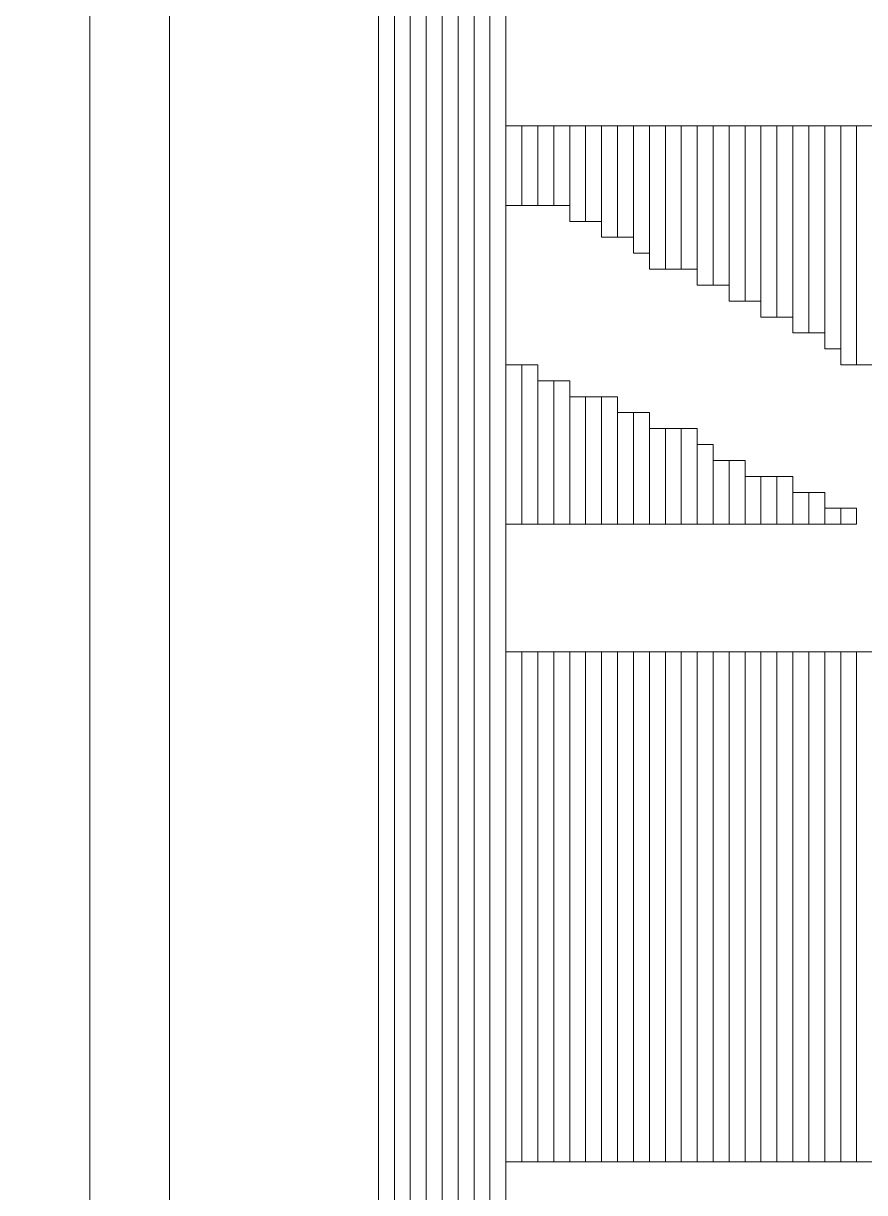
# Model space of a CAD drawing. Header units: millimetres. Extents: x -86 to 67, y -55 to 52.
# Drawn here: x 13.893 to 15.233, y -50.686 to -48.822 of the extents above; entities that cross this region are included whole.
import ezdxf

# ---------------------------------------------------------------- set-up
doc = ezdxf.new("R2010")
doc.units = ezdxf.units.MM
doc.header["$MEASUREMENT"] = 0
for name, color, linetype in [('BG_OUTLINE', 7, 'Continuous'), ('MA_PEN3', 7, 'Continuous'), ('PG_SILKSCREEN_TOP', 7, 'Continuous')]:
    doc.layers.add(name, color=color, linetype=linetype)

msp = doc.modelspace()

# ---------------------------------------------------------------- linework, layer by layer
at = {"layer": 'BG_OUTLINE', "color": 3, "lineweight": 9}
msp.add_open_spline([(-60.0926, 34.7331), (-60.0926, 34.7331), (63.7724, 34.7331), (63.7724, 34.7331), (63.7724, 34.7331), (64.585, 34.7336), (65.3646, 34.4113), (65.9396, 33.837), (65.9396, 33.837), (66.5146, 33.2627), (66.8379, 32.4797), (66.8384, 31.667), (66.8384, 31.667), (66.8384, 31.667), (66.8412, -52.28), (66.8412, -52.28), (66.8412, -52.28), (66.8412, -52.28), (66.8384, -52.1933), (66.8384, -52.1933), (66.8384, -52.1933), (66.8389, -53.006), (66.5166, -53.7856), (65.9424, -54.3606), (65.9424, -54.3606), (65.3681, -54.9356), (64.585, -55.2589), (63.7724, -55.2594), (63.7724, -55.2594), (63.7724, -55.2594), (-60.1869, -55.2594), (-60.1869, -55.2594), (-60.1869, -55.2594), (-60.1869, -55.2594), (-60.0853, -55.2518), (-60.0853, -55.2518), (-60.0853, -55.2518), (-60.8979, -55.2523), (-61.6775, -54.9299), (-62.2525, -54.3557), (-62.2525, -54.3557), (-62.8275, -53.7814), (-63.1508, -52.9984), (-63.1513, -52.1857), (-63.1513, -52.1857), (-63.1513, -52.1857), (-63.1587, 31.667), (-63.1587, 31.667), (-63.1587, 31.667), (-63.1592, 32.4797), (-62.8369, 33.2593), (-62.2626, 33.8343), (-62.2626, 33.8343), (-61.6883, 34.4093), (-60.9053, 34.7326), (-60.0926, 34.7331)], degree=3, knots=[0, 0, 0, 0, 0.071429, 0.071429, 0.071429, 0.071429, 0.142857, 0.142857, 0.142857, 0.142857, 0.214286, 0.214286, 0.214286, 0.214286, 0.285714, 0.285714, 0.285714, 0.285714, 0.357143, 0.357143, 0.357143, 0.357143, 0.428571, 0.428571, 0.428571, 0.428571, 0.5, 0.5, 0.5, 0.5, 0.571429, 0.571429, 0.571429, 0.571429, 0.642857, 0.642857, 0.642857, 0.642857, 0.714286, 0.714286, 0.714286, 0.714286, 0.785714, 0.785714, 0.785714, 0.785714, 0.857143, 0.857143, 0.857143, 0.857143, 0.928571, 0.928571, 0.928571, 0.928571, 1, 1, 1, 1], dxfattribs=at)
at = {"layer": 'MA_PEN3', "color": 5, "lineweight": 9}
for points in [[(14.484, -51.805), (14.484, -51.805), (14.4586, -51.805), (14.4586, -51.805), (14.4586, -51.805), (14.4586, -51.805), (14.4586, -46.7504), (14.4586, -46.7504), (14.4586, -46.7504), (14.4586, -46.7504), (14.484, -46.7504), (14.484, -46.7504), (14.484, -46.7504), (14.484, -46.7504), (14.484, -51.805), (14.484, -51.805)], [(14.5094, -51.805), (14.5094, -51.805), (14.484, -51.805), (14.484, -51.805), (14.484, -51.805), (14.484, -51.805), (14.484, -46.7504), (14.484, -46.7504), (14.484, -46.7504), (14.484, -46.7504), (14.5094, -46.7504), (14.5094, -46.7504), (14.5094, -46.7504), (14.5094, -46.7504), (14.5094, -51.805), (14.5094, -51.805)], [(14.5348, -51.805), (14.5348, -51.805), (14.5094, -51.805), (14.5094, -51.805), (14.5094, -51.805), (14.5094, -51.805), (14.5094, -46.7504), (14.5094, -46.7504), (14.5094, -46.7504), (14.5094, -46.7504), (14.5348, -46.7504), (14.5348, -46.7504), (14.5348, -46.7504), (14.5348, -46.7504), (14.5348, -51.805), (14.5348, -51.805)], [(14.5602, -51.805), (14.5602, -51.805), (14.5348, -51.805), (14.5348, -51.805), (14.5348, -51.805), (14.5348, -51.805), (14.5348, -46.7504), (14.5348, -46.7504), (14.5348, -46.7504), (14.5348, -46.7504), (14.5602, -46.7504), (14.5602, -46.7504), (14.5602, -46.7504), (14.5602, -46.7504), (14.5602, -51.805), (14.5602, -51.805)], [(14.5856, -51.805), (14.5856, -51.805), (14.5602, -51.805), (14.5602, -51.805), (14.5602, -51.805), (14.5602, -51.805), (14.5602, -46.7504), (14.5602, -46.7504), (14.5602, -46.7504), (14.5602, -46.7504), (14.5856, -46.7504), (14.5856, -46.7504), (14.5856, -46.7504), (14.5856, -46.7504), (14.5856, -51.805), (14.5856, -51.805)], [(14.611, -51.805), (14.611, -51.805), (14.5856, -51.805), (14.5856, -51.805), (14.5856, -51.805), (14.5856, -51.805), (14.5856, -46.7504), (14.5856, -46.7504), (14.5856, -46.7504), (14.5856, -46.7504), (14.611, -46.7504), (14.611, -46.7504), (14.611, -46.7504), (14.611, -46.7504), (14.611, -51.805), (14.611, -51.805)], [(14.6364, -51.805), (14.6364, -51.805), (14.611, -51.805), (14.611, -51.805), (14.611, -51.805), (14.611, -51.805), (14.611, -46.7504), (14.611, -46.7504), (14.611, -46.7504), (14.611, -46.7504), (14.6364, -46.7504), (14.6364, -46.7504), (14.6364, -46.7504), (14.6364, -46.7504), (14.6364, -51.805), (14.6364, -51.805)], [(14.6618, -51.805), (14.6618, -51.805), (14.6364, -51.805), (14.6364, -51.805), (14.6364, -51.805), (14.6364, -51.805), (14.6364, -47.36), (14.6364, -47.36), (14.6364, -47.36), (14.6364, -47.36), (14.6618, -47.36), (14.6618, -47.36), (14.6618, -47.36), (14.6618, -47.36), (14.6618, -51.805), (14.6618, -51.805)], [(14.6872, -49.1126), (14.6872, -49.1126), (14.6618, -49.1126), (14.6618, -49.1126), (14.6618, -49.1126), (14.6618, -49.1126), (14.6618, -48.9856), (14.6618, -48.9856), (14.6618, -48.9856), (14.6618, -48.9856), (14.6872, -48.9856), (14.6872, -48.9856), (14.6872, -48.9856), (14.6872, -48.9856), (14.6872, -49.1126), (14.6872, -49.1126)], [(14.7126, -49.1126), (14.7126, -49.1126), (14.6872, -49.1126), (14.6872, -49.1126), (14.6872, -49.1126), (14.6872, -49.1126), (14.6872, -48.9856), (14.6872, -48.9856), (14.6872, -48.9856), (14.6872, -48.9856), (14.7126, -48.9856), (14.7126, -48.9856), (14.7126, -48.9856), (14.7126, -48.9856), (14.7126, -49.1126), (14.7126, -49.1126)], [(14.738, -49.1126), (14.738, -49.1126), (14.7126, -49.1126), (14.7126, -49.1126), (14.7126, -49.1126), (14.7126, -49.1126), (14.7126, -48.9856), (14.7126, -48.9856), (14.7126, -48.9856), (14.7126, -48.9856), (14.738, -48.9856), (14.738, -48.9856), (14.738, -48.9856), (14.738, -48.9856), (14.738, -49.1126), (14.738, -49.1126)], [(14.7634, -49.1126), (14.7634, -49.1126), (14.738, -49.1126), (14.738, -49.1126), (14.738, -49.1126), (14.738, -49.1126), (14.738, -48.9856), (14.738, -48.9856), (14.738, -48.9856), (14.738, -48.9856), (14.7634, -48.9856), (14.7634, -48.9856), (14.7634, -48.9856), (14.7634, -48.9856), (14.7634, -49.1126), (14.7634, -49.1126)], [(14.7888, -49.138), (14.7888, -49.138), (14.7634, -49.138), (14.7634, -49.138), (14.7634, -49.138), (14.7634, -49.138), (14.7634, -48.9856), (14.7634, -48.9856), (14.7634, -48.9856), (14.7634, -48.9856), (14.7888, -48.9856), (14.7888, -48.9856), (14.7888, -48.9856), (14.7888, -48.9856), (14.7888, -49.138), (14.7888, -49.138)], [(14.8142, -49.138), (14.8142, -49.138), (14.7888, -49.138), (14.7888, -49.138), (14.7888, -49.138), (14.7888, -49.138), (14.7888, -48.9856), (14.7888, -48.9856), (14.7888, -48.9856), (14.7888, -48.9856), (14.8142, -48.9856), (14.8142, -48.9856), (14.8142, -48.9856), (14.8142, -48.9856), (14.8142, -49.138), (14.8142, -49.138)], [(14.8396, -49.1634), (14.8396, -49.1634), (14.8142, -49.1634), (14.8142, -49.1634), (14.8142, -49.1634), (14.8142, -49.1634), (14.8142, -48.9856), (14.8142, -48.9856), (14.8142, -48.9856), (14.8142, -48.9856), (14.8396, -48.9856), (14.8396, -48.9856), (14.8396, -48.9856), (14.8396, -48.9856), (14.8396, -49.1634), (14.8396, -49.1634)], [(14.865, -49.1634), (14.865, -49.1634), (14.8396, -49.1634), (14.8396, -49.1634), (14.8396, -49.1634), (14.8396, -49.1634), (14.8396, -48.9856), (14.8396, -48.9856), (14.8396, -48.9856), (14.8396, -48.9856), (14.865, -48.9856), (14.865, -48.9856), (14.865, -48.9856), (14.865, -48.9856), (14.865, -49.1634), (14.865, -49.1634)], [(14.8904, -49.1888), (14.8904, -49.1888), (14.865, -49.1888), (14.865, -49.1888), (14.865, -49.1888), (14.865, -49.1888), (14.865, -48.9856), (14.865, -48.9856), (14.865, -48.9856), (14.865, -48.9856), (14.8904, -48.9856), (14.8904, -48.9856), (14.8904, -48.9856), (14.8904, -48.9856), (14.8904, -49.1888), (14.8904, -49.1888)], [(14.9158, -49.2142), (14.9158, -49.2142), (14.8904, -49.2142), (14.8904, -49.2142), (14.8904, -49.2142), (14.8904, -49.2142), (14.8904, -48.9856), (14.8904, -48.9856), (14.8904, -48.9856), (14.8904, -48.9856), (14.9158, -48.9856), (14.9158, -48.9856), (14.9158, -48.9856), (14.9158, -48.9856), (14.9158, -49.2142), (14.9158, -49.2142)], [(14.9412, -49.2142), (14.9412, -49.2142), (14.9158, -49.2142), (14.9158, -49.2142), (14.9158, -49.2142), (14.9158, -49.2142), (14.9158, -48.9856), (14.9158, -48.9856), (14.9158, -48.9856), (14.9158, -48.9856), (14.9412, -48.9856), (14.9412, -48.9856), (14.9412, -48.9856), (14.9412, -48.9856), (14.9412, -49.2142), (14.9412, -49.2142)], [(14.9666, -49.2142), (14.9666, -49.2142), (14.9412, -49.2142), (14.9412, -49.2142), (14.9412, -49.2142), (14.9412, -49.2142), (14.9412, -48.9856), (14.9412, -48.9856), (14.9412, -48.9856), (14.9412, -48.9856), (14.9666, -48.9856), (14.9666, -48.9856), (14.9666, -48.9856), (14.9666, -48.9856), (14.9666, -49.2142), (14.9666, -49.2142)], [(14.992, -49.2396), (14.992, -49.2396), (14.9666, -49.2396), (14.9666, -49.2396), (14.9666, -49.2396), (14.9666, -49.2396), (14.9666, -48.9856), (14.9666, -48.9856), (14.9666, -48.9856), (14.9666, -48.9856), (14.992, -48.9856), (14.992, -48.9856), (14.992, -48.9856), (14.992, -48.9856), (14.992, -49.2396), (14.992, -49.2396)], [(15.0174, -49.2396), (15.0174, -49.2396), (14.992, -49.2396), (14.992, -49.2396), (14.992, -49.2396), (14.992, -49.2396), (14.992, -48.9856), (14.992, -48.9856), (14.992, -48.9856), (14.992, -48.9856), (15.0174, -48.9856), (15.0174, -48.9856), (15.0174, -48.9856), (15.0174, -48.9856), (15.0174, -49.2396), (15.0174, -49.2396)], [(15.0428, -49.265), (15.0428, -49.265), (15.0174, -49.265), (15.0174, -49.265), (15.0174, -49.265), (15.0174, -49.265), (15.0174, -48.9856), (15.0174, -48.9856), (15.0174, -48.9856), (15.0174, -48.9856), (15.0428, -48.9856), (15.0428, -48.9856), (15.0428, -48.9856), (15.0428, -48.9856), (15.0428, -49.265), (15.0428, -49.265)], [(15.0682, -49.265), (15.0682, -49.265), (15.0428, -49.265), (15.0428, -49.265), (15.0428, -49.265), (15.0428, -49.265), (15.0428, -48.9856), (15.0428, -48.9856), (15.0428, -48.9856), (15.0428, -48.9856), (15.0682, -48.9856), (15.0682, -48.9856), (15.0682, -48.9856), (15.0682, -48.9856), (15.0682, -49.265), (15.0682, -49.265)], [(15.0936, -49.2904), (15.0936, -49.2904), (15.0682, -49.2904), (15.0682, -49.2904), (15.0682, -49.2904), (15.0682, -49.2904), (15.0682, -48.9856), (15.0682, -48.9856), (15.0682, -48.9856), (15.0682, -48.9856), (15.0936, -48.9856), (15.0936, -48.9856), (15.0936, -48.9856), (15.0936, -48.9856), (15.0936, -49.2904), (15.0936, -49.2904)], [(15.119, -49.2904), (15.119, -49.2904), (15.0936, -49.2904), (15.0936, -49.2904), (15.0936, -49.2904), (15.0936, -49.2904), (15.0936, -48.9856), (15.0936, -48.9856), (15.0936, -48.9856), (15.0936, -48.9856), (15.119, -48.9856), (15.119, -48.9856), (15.119, -48.9856), (15.119, -48.9856), (15.119, -49.2904), (15.119, -49.2904)], [(15.1444, -49.3158), (15.1444, -49.3158), (15.119, -49.3158), (15.119, -49.3158), (15.119, -49.3158), (15.119, -49.3158), (15.119, -48.9856), (15.119, -48.9856), (15.119, -48.9856), (15.119, -48.9856), (15.1444, -48.9856), (15.1444, -48.9856), (15.1444, -48.9856), (15.1444, -48.9856), (15.1444, -49.3158), (15.1444, -49.3158)], [(15.1698, -49.3158), (15.1698, -49.3158), (15.1444, -49.3158), (15.1444, -49.3158), (15.1444, -49.3158), (15.1444, -49.3158), (15.1444, -48.9856), (15.1444, -48.9856), (15.1444, -48.9856), (15.1444, -48.9856), (15.1698, -48.9856), (15.1698, -48.9856), (15.1698, -48.9856), (15.1698, -48.9856), (15.1698, -49.3158), (15.1698, -49.3158)], [(15.1952, -49.3412), (15.1952, -49.3412), (15.1698, -49.3412), (15.1698, -49.3412), (15.1698, -49.3412), (15.1698, -49.3412), (15.1698, -48.9856), (15.1698, -48.9856), (15.1698, -48.9856), (15.1698, -48.9856), (15.1952, -48.9856), (15.1952, -48.9856), (15.1952, -48.9856), (15.1952, -48.9856), (15.1952, -49.3412), (15.1952, -49.3412)], [(15.2206, -49.3666), (15.2206, -49.3666), (15.1952, -49.3666), (15.1952, -49.3666), (15.1952, -49.3666), (15.1952, -49.3666), (15.1952, -48.9856), (15.1952, -48.9856), (15.1952, -48.9856), (15.1952, -48.9856), (15.2206, -48.9856), (15.2206, -48.9856), (15.2206, -48.9856), (15.2206, -48.9856), (15.2206, -49.3666), (15.2206, -49.3666)], [(15.246, -49.3666), (15.246, -49.3666), (15.2206, -49.3666), (15.2206, -49.3666), (15.2206, -49.3666), (15.2206, -49.3666), (15.2206, -48.9856), (15.2206, -48.9856), (15.2206, -48.9856), (15.2206, -48.9856), (15.246, -48.9856), (15.246, -48.9856), (15.246, -48.9856), (15.246, -48.9856), (15.246, -49.3666), (15.246, -49.3666)], [(14.6872, -49.6206), (14.6872, -49.6206), (14.6618, -49.6206), (14.6618, -49.6206), (14.6618, -49.6206), (14.6618, -49.6206), (14.6618, -49.3666), (14.6618, -49.3666), (14.6618, -49.3666), (14.6618, -49.3666), (14.6872, -49.3666), (14.6872, -49.3666), (14.6872, -49.3666), (14.6872, -49.3666), (14.6872, -49.6206), (14.6872, -49.6206)], [(14.7126, -49.6206), (14.7126, -49.6206), (14.6872, -49.6206), (14.6872, -49.6206), (14.6872, -49.6206), (14.6872, -49.6206), (14.6872, -49.3666), (14.6872, -49.3666), (14.6872, -49.3666), (14.6872, -49.3666), (14.7126, -49.3666), (14.7126, -49.3666), (14.7126, -49.3666), (14.7126, -49.3666), (14.7126, -49.6206), (14.7126, -49.6206)], [(14.738, -49.6206), (14.738, -49.6206), (14.7126, -49.6206), (14.7126, -49.6206), (14.7126, -49.6206), (14.7126, -49.6206), (14.7126, -49.392), (14.7126, -49.392), (14.7126, -49.392), (14.7126, -49.392), (14.738, -49.392), (14.738, -49.392), (14.738, -49.392), (14.738, -49.392), (14.738, -49.6206), (14.738, -49.6206)], [(14.7634, -49.6206), (14.7634, -49.6206), (14.738, -49.6206), (14.738, -49.6206), (14.738, -49.6206), (14.738, -49.6206), (14.738, -49.392), (14.738, -49.392), (14.738, -49.392), (14.738, -49.392), (14.7634, -49.392), (14.7634, -49.392), (14.7634, -49.392), (14.7634, -49.392), (14.7634, -49.6206), (14.7634, -49.6206)], [(14.7888, -49.6206), (14.7888, -49.6206), (14.7634, -49.6206), (14.7634, -49.6206), (14.7634, -49.6206), (14.7634, -49.6206), (14.7634, -49.4174), (14.7634, -49.4174), (14.7634, -49.4174), (14.7634, -49.4174), (14.7888, -49.4174), (14.7888, -49.4174), (14.7888, -49.4174), (14.7888, -49.4174), (14.7888, -49.6206), (14.7888, -49.6206)], [(14.8142, -49.6206), (14.8142, -49.6206), (14.7888, -49.6206), (14.7888, -49.6206), (14.7888, -49.6206), (14.7888, -49.6206), (14.7888, -49.4174), (14.7888, -49.4174), (14.7888, -49.4174), (14.7888, -49.4174), (14.8142, -49.4174), (14.8142, -49.4174), (14.8142, -49.4174), (14.8142, -49.4174), (14.8142, -49.6206), (14.8142, -49.6206)], [(14.8396, -49.6206), (14.8396, -49.6206), (14.8142, -49.6206), (14.8142, -49.6206), (14.8142, -49.6206), (14.8142, -49.6206), (14.8142, -49.4174), (14.8142, -49.4174), (14.8142, -49.4174), (14.8142, -49.4174), (14.8396, -49.4174), (14.8396, -49.4174), (14.8396, -49.4174), (14.8396, -49.4174), (14.8396, -49.6206), (14.8396, -49.6206)], [(14.865, -49.6206), (14.865, -49.6206), (14.8396, -49.6206), (14.8396, -49.6206), (14.8396, -49.6206), (14.8396, -49.6206), (14.8396, -49.4428), (14.8396, -49.4428), (14.8396, -49.4428), (14.8396, -49.4428), (14.865, -49.4428), (14.865, -49.4428), (14.865, -49.4428), (14.865, -49.4428), (14.865, -49.6206), (14.865, -49.6206)], [(14.8904, -49.6206), (14.8904, -49.6206), (14.865, -49.6206), (14.865, -49.6206), (14.865, -49.6206), (14.865, -49.6206), (14.865, -49.4428), (14.865, -49.4428), (14.865, -49.4428), (14.865, -49.4428), (14.8904, -49.4428), (14.8904, -49.4428), (14.8904, -49.4428), (14.8904, -49.4428), (14.8904, -49.6206), (14.8904, -49.6206)], [(14.9158, -49.6206), (14.9158, -49.6206), (14.8904, -49.6206), (14.8904, -49.6206), (14.8904, -49.6206), (14.8904, -49.6206), (14.8904, -49.4682), (14.8904, -49.4682), (14.8904, -49.4682), (14.8904, -49.4682), (14.9158, -49.4682), (14.9158, -49.4682), (14.9158, -49.4682), (14.9158, -49.4682), (14.9158, -49.6206), (14.9158, -49.6206)], [(14.9412, -49.6206), (14.9412, -49.6206), (14.9158, -49.6206), (14.9158, -49.6206), (14.9158, -49.6206), (14.9158, -49.6206), (14.9158, -49.4682), (14.9158, -49.4682), (14.9158, -49.4682), (14.9158, -49.4682), (14.9412, -49.4682), (14.9412, -49.4682), (14.9412, -49.4682), (14.9412, -49.4682), (14.9412, -49.6206), (14.9412, -49.6206)], [(14.9666, -49.6206), (14.9666, -49.6206), (14.9412, -49.6206), (14.9412, -49.6206), (14.9412, -49.6206), (14.9412, -49.6206), (14.9412, -49.4682), (14.9412, -49.4682), (14.9412, -49.4682), (14.9412, -49.4682), (14.9666, -49.4682), (14.9666, -49.4682), (14.9666, -49.4682), (14.9666, -49.4682), (14.9666, -49.6206), (14.9666, -49.6206)], [(14.992, -49.6206), (14.992, -49.6206), (14.9666, -49.6206), (14.9666, -49.6206), (14.9666, -49.6206), (14.9666, -49.6206), (14.9666, -49.4936), (14.9666, -49.4936), (14.9666, -49.4936), (14.9666, -49.4936), (14.992, -49.4936), (14.992, -49.4936), (14.992, -49.4936), (14.992, -49.4936), (14.992, -49.6206), (14.992, -49.6206)], [(15.0174, -49.6206), (15.0174, -49.6206), (14.992, -49.6206), (14.992, -49.6206), (14.992, -49.6206), (14.992, -49.6206), (14.992, -49.519), (14.992, -49.519), (14.992, -49.519), (14.992, -49.519), (15.0174, -49.519), (15.0174, -49.519), (15.0174, -49.519), (15.0174, -49.519), (15.0174, -49.6206), (15.0174, -49.6206)], [(15.0428, -49.6206), (15.0428, -49.6206), (15.0174, -49.6206), (15.0174, -49.6206), (15.0174, -49.6206), (15.0174, -49.6206), (15.0174, -49.519), (15.0174, -49.519), (15.0174, -49.519), (15.0174, -49.519), (15.0428, -49.519), (15.0428, -49.519), (15.0428, -49.519), (15.0428, -49.519), (15.0428, -49.6206), (15.0428, -49.6206)], [(15.0682, -49.6206), (15.0682, -49.6206), (15.0428, -49.6206), (15.0428, -49.6206), (15.0428, -49.6206), (15.0428, -49.6206), (15.0428, -49.5444), (15.0428, -49.5444), (15.0428, -49.5444), (15.0428, -49.5444), (15.0682, -49.5444), (15.0682, -49.5444), (15.0682, -49.5444), (15.0682, -49.5444), (15.0682, -49.6206), (15.0682, -49.6206)], [(15.0936, -49.6206), (15.0936, -49.6206), (15.0682, -49.6206), (15.0682, -49.6206), (15.0682, -49.6206), (15.0682, -49.6206), (15.0682, -49.5444), (15.0682, -49.5444), (15.0682, -49.5444), (15.0682, -49.5444), (15.0936, -49.5444), (15.0936, -49.5444), (15.0936, -49.5444), (15.0936, -49.5444), (15.0936, -49.6206), (15.0936, -49.6206)], [(15.119, -49.6206), (15.119, -49.6206), (15.0936, -49.6206), (15.0936, -49.6206), (15.0936, -49.6206), (15.0936, -49.6206), (15.0936, -49.5444), (15.0936, -49.5444), (15.0936, -49.5444), (15.0936, -49.5444), (15.119, -49.5444), (15.119, -49.5444), (15.119, -49.5444), (15.119, -49.5444), (15.119, -49.6206), (15.119, -49.6206)], [(15.1444, -49.6206), (15.1444, -49.6206), (15.119, -49.6206), (15.119, -49.6206), (15.119, -49.6206), (15.119, -49.6206), (15.119, -49.5698), (15.119, -49.5698), (15.119, -49.5698), (15.119, -49.5698), (15.1444, -49.5698), (15.1444, -49.5698), (15.1444, -49.5698), (15.1444, -49.5698), (15.1444, -49.6206), (15.1444, -49.6206)], [(15.1698, -49.6206), (15.1698, -49.6206), (15.1444, -49.6206), (15.1444, -49.6206), (15.1444, -49.6206), (15.1444, -49.6206), (15.1444, -49.5698), (15.1444, -49.5698), (15.1444, -49.5698), (15.1444, -49.5698), (15.1698, -49.5698), (15.1698, -49.5698), (15.1698, -49.5698), (15.1698, -49.5698), (15.1698, -49.6206), (15.1698, -49.6206)], [(15.1952, -49.6206), (15.1952, -49.6206), (15.1698, -49.6206), (15.1698, -49.6206), (15.1698, -49.6206), (15.1698, -49.6206), (15.1698, -49.5952), (15.1698, -49.5952), (15.1698, -49.5952), (15.1698, -49.5952), (15.1952, -49.5952), (15.1952, -49.5952), (15.1952, -49.5952), (15.1952, -49.5952), (15.1952, -49.6206), (15.1952, -49.6206)], [(15.2206, -49.6206), (15.2206, -49.6206), (15.1952, -49.6206), (15.1952, -49.6206), (15.1952, -49.6206), (15.1952, -49.6206), (15.1952, -49.5952), (15.1952, -49.5952), (15.1952, -49.5952), (15.1952, -49.5952), (15.2206, -49.5952), (15.2206, -49.5952), (15.2206, -49.5952), (15.2206, -49.5952), (15.2206, -49.6206), (15.2206, -49.6206)], [(14.6872, -50.6366), (14.6872, -50.6366), (14.6618, -50.6366), (14.6618, -50.6366), (14.6618, -50.6366), (14.6618, -50.6366), (14.6618, -49.8238), (14.6618, -49.8238), (14.6618, -49.8238), (14.6618, -49.8238), (14.6872, -49.8238), (14.6872, -49.8238), (14.6872, -49.8238), (14.6872, -49.8238), (14.6872, -50.6366), (14.6872, -50.6366)], [(14.7126, -50.6366), (14.7126, -50.6366), (14.6872, -50.6366), (14.6872, -50.6366), (14.6872, -50.6366), (14.6872, -50.6366), (14.6872, -49.8238), (14.6872, -49.8238), (14.6872, -49.8238), (14.6872, -49.8238), (14.7126, -49.8238), (14.7126, -49.8238), (14.7126, -49.8238), (14.7126, -49.8238), (14.7126, -50.6366), (14.7126, -50.6366)], [(14.738, -50.6366), (14.738, -50.6366), (14.7126, -50.6366), (14.7126, -50.6366), (14.7126, -50.6366), (14.7126, -50.6366), (14.7126, -49.8238), (14.7126, -49.8238), (14.7126, -49.8238), (14.7126, -49.8238), (14.738, -49.8238), (14.738, -49.8238), (14.738, -49.8238), (14.738, -49.8238), (14.738, -50.6366), (14.738, -50.6366)], [(14.7634, -50.6366), (14.7634, -50.6366), (14.738, -50.6366), (14.738, -50.6366), (14.738, -50.6366), (14.738, -50.6366), (14.738, -49.8238), (14.738, -49.8238), (14.738, -49.8238), (14.738, -49.8238), (14.7634, -49.8238), (14.7634, -49.8238), (14.7634, -49.8238), (14.7634, -49.8238), (14.7634, -50.6366), (14.7634, -50.6366)], [(14.7888, -50.6366), (14.7888, -50.6366), (14.7634, -50.6366), (14.7634, -50.6366), (14.7634, -50.6366), (14.7634, -50.6366), (14.7634, -49.8238), (14.7634, -49.8238), (14.7634, -49.8238), (14.7634, -49.8238), (14.7888, -49.8238), (14.7888, -49.8238), (14.7888, -49.8238), (14.7888, -49.8238), (14.7888, -50.6366), (14.7888, -50.6366)], [(14.8142, -50.6366), (14.8142, -50.6366), (14.7888, -50.6366), (14.7888, -50.6366), (14.7888, -50.6366), (14.7888, -50.6366), (14.7888, -49.8238), (14.7888, -49.8238), (14.7888, -49.8238), (14.7888, -49.8238), (14.8142, -49.8238), (14.8142, -49.8238), (14.8142, -49.8238), (14.8142, -49.8238), (14.8142, -50.6366), (14.8142, -50.6366)], [(14.8396, -50.6366), (14.8396, -50.6366), (14.8142, -50.6366), (14.8142, -50.6366), (14.8142, -50.6366), (14.8142, -50.6366), (14.8142, -49.8238), (14.8142, -49.8238), (14.8142, -49.8238), (14.8142, -49.8238), (14.8396, -49.8238), (14.8396, -49.8238), (14.8396, -49.8238), (14.8396, -49.8238), (14.8396, -50.6366), (14.8396, -50.6366)], [(14.865, -50.6366), (14.865, -50.6366), (14.8396, -50.6366), (14.8396, -50.6366), (14.8396, -50.6366), (14.8396, -50.6366), (14.8396, -49.8238), (14.8396, -49.8238), (14.8396, -49.8238), (14.8396, -49.8238), (14.865, -49.8238), (14.865, -49.8238), (14.865, -49.8238), (14.865, -49.8238), (14.865, -50.6366), (14.865, -50.6366)], [(14.8904, -50.6366), (14.8904, -50.6366), (14.865, -50.6366), (14.865, -50.6366), (14.865, -50.6366), (14.865, -50.6366), (14.865, -49.8238), (14.865, -49.8238), (14.865, -49.8238), (14.865, -49.8238), (14.8904, -49.8238), (14.8904, -49.8238), (14.8904, -49.8238), (14.8904, -49.8238), (14.8904, -50.6366), (14.8904, -50.6366)], [(14.9158, -50.6366), (14.9158, -50.6366), (14.8904, -50.6366), (14.8904, -50.6366), (14.8904, -50.6366), (14.8904, -50.6366), (14.8904, -49.8238), (14.8904, -49.8238), (14.8904, -49.8238), (14.8904, -49.8238), (14.9158, -49.8238), (14.9158, -49.8238), (14.9158, -49.8238), (14.9158, -49.8238), (14.9158, -50.6366), (14.9158, -50.6366)], [(14.9412, -50.6366), (14.9412, -50.6366), (14.9158, -50.6366), (14.9158, -50.6366), (14.9158, -50.6366), (14.9158, -50.6366), (14.9158, -49.8238), (14.9158, -49.8238), (14.9158, -49.8238), (14.9158, -49.8238), (14.9412, -49.8238), (14.9412, -49.8238), (14.9412, -49.8238), (14.9412, -49.8238), (14.9412, -50.6366), (14.9412, -50.6366)], [(14.9666, -50.6366), (14.9666, -50.6366), (14.9412, -50.6366), (14.9412, -50.6366), (14.9412, -50.6366), (14.9412, -50.6366), (14.9412, -49.8238), (14.9412, -49.8238), (14.9412, -49.8238), (14.9412, -49.8238), (14.9666, -49.8238), (14.9666, -49.8238), (14.9666, -49.8238), (14.9666, -49.8238), (14.9666, -50.6366), (14.9666, -50.6366)], [(14.992, -50.6366), (14.992, -50.6366), (14.9666, -50.6366), (14.9666, -50.6366), (14.9666, -50.6366), (14.9666, -50.6366), (14.9666, -49.8238), (14.9666, -49.8238), (14.9666, -49.8238), (14.9666, -49.8238), (14.992, -49.8238), (14.992, -49.8238), (14.992, -49.8238), (14.992, -49.8238), (14.992, -50.6366), (14.992, -50.6366)], [(15.0174, -50.6366), (15.0174, -50.6366), (14.992, -50.6366), (14.992, -50.6366), (14.992, -50.6366), (14.992, -50.6366), (14.992, -49.8238), (14.992, -49.8238), (14.992, -49.8238), (14.992, -49.8238), (15.0174, -49.8238), (15.0174, -49.8238), (15.0174, -49.8238), (15.0174, -49.8238), (15.0174, -50.6366), (15.0174, -50.6366)], [(15.0428, -50.6366), (15.0428, -50.6366), (15.0174, -50.6366), (15.0174, -50.6366), (15.0174, -50.6366), (15.0174, -50.6366), (15.0174, -49.8238), (15.0174, -49.8238), (15.0174, -49.8238), (15.0174, -49.8238), (15.0428, -49.8238), (15.0428, -49.8238), (15.0428, -49.8238), (15.0428, -49.8238), (15.0428, -50.6366), (15.0428, -50.6366)], [(15.0682, -50.6366), (15.0682, -50.6366), (15.0428, -50.6366), (15.0428, -50.6366), (15.0428, -50.6366), (15.0428, -50.6366), (15.0428, -49.8238), (15.0428, -49.8238), (15.0428, -49.8238), (15.0428, -49.8238), (15.0682, -49.8238), (15.0682, -49.8238), (15.0682, -49.8238), (15.0682, -49.8238), (15.0682, -50.6366), (15.0682, -50.6366)], [(15.0936, -50.6366), (15.0936, -50.6366), (15.0682, -50.6366), (15.0682, -50.6366), (15.0682, -50.6366), (15.0682, -50.6366), (15.0682, -49.8238), (15.0682, -49.8238), (15.0682, -49.8238), (15.0682, -49.8238), (15.0936, -49.8238), (15.0936, -49.8238), (15.0936, -49.8238), (15.0936, -49.8238), (15.0936, -50.6366), (15.0936, -50.6366)], [(15.119, -50.6366), (15.119, -50.6366), (15.0936, -50.6366), (15.0936, -50.6366), (15.0936, -50.6366), (15.0936, -50.6366), (15.0936, -49.8238), (15.0936, -49.8238), (15.0936, -49.8238), (15.0936, -49.8238), (15.119, -49.8238), (15.119, -49.8238), (15.119, -49.8238), (15.119, -49.8238), (15.119, -50.6366), (15.119, -50.6366)], [(15.1444, -50.6366), (15.1444, -50.6366), (15.119, -50.6366), (15.119, -50.6366), (15.119, -50.6366), (15.119, -50.6366), (15.119, -49.8238), (15.119, -49.8238), (15.119, -49.8238), (15.119, -49.8238), (15.1444, -49.8238), (15.1444, -49.8238), (15.1444, -49.8238), (15.1444, -49.8238), (15.1444, -50.6366), (15.1444, -50.6366)], [(15.1698, -50.6366), (15.1698, -50.6366), (15.1444, -50.6366), (15.1444, -50.6366), (15.1444, -50.6366), (15.1444, -50.6366), (15.1444, -49.8238), (15.1444, -49.8238), (15.1444, -49.8238), (15.1444, -49.8238), (15.1698, -49.8238), (15.1698, -49.8238), (15.1698, -49.8238), (15.1698, -49.8238), (15.1698, -50.6366), (15.1698, -50.6366)], [(15.1952, -50.6366), (15.1952, -50.6366), (15.1698, -50.6366), (15.1698, -50.6366), (15.1698, -50.6366), (15.1698, -50.6366), (15.1698, -49.8238), (15.1698, -49.8238), (15.1698, -49.8238), (15.1698, -49.8238), (15.1952, -49.8238), (15.1952, -49.8238), (15.1952, -49.8238), (15.1952, -49.8238), (15.1952, -50.6366), (15.1952, -50.6366)], [(15.2206, -50.6366), (15.2206, -50.6366), (15.1952, -50.6366), (15.1952, -50.6366), (15.1952, -50.6366), (15.1952, -50.6366), (15.1952, -49.8238), (15.1952, -49.8238), (15.1952, -49.8238), (15.1952, -49.8238), (15.2206, -49.8238), (15.2206, -49.8238), (15.2206, -49.8238), (15.2206, -49.8238), (15.2206, -50.6366), (15.2206, -50.6366)], [(15.246, -50.6366), (15.246, -50.6366), (15.2206, -50.6366), (15.2206, -50.6366), (15.2206, -50.6366), (15.2206, -50.6366), (15.2206, -49.8238), (15.2206, -49.8238), (15.2206, -49.8238), (15.2206, -49.8238), (15.246, -49.8238), (15.246, -49.8238), (15.246, -49.8238), (15.246, -49.8238), (15.246, -50.6366), (15.246, -50.6366)]]:
    msp.add_open_spline(points, degree=3, knots=[0, 0, 0, 0, 0.25, 0.25, 0.25, 0.25, 0.5, 0.5, 0.5, 0.5, 0.75, 0.75, 0.75, 0.75, 1, 1, 1, 1], dxfattribs=at)
at = {"layer": 'PG_SILKSCREEN_TOP', "color": 6, "lineweight": 9}
msp.add_open_spline([(13.9989, -45.5642), (13.9989, -45.5642), (14.1259, -45.5642), (14.1259, -45.5642), (14.1259, -45.5642), (14.1259, -45.5642), (14.1259, -52.5642), (14.1259, -52.5642), (14.1259, -52.5642), (14.1259, -52.5642), (13.9989, -52.5642), (13.9989, -52.5642), (13.9989, -52.5642), (13.9989, -52.5642), (13.9989, -45.5642), (13.9989, -45.5642)], degree=3, knots=[0, 0, 0, 0, 0.25, 0.25, 0.25, 0.25, 0.5, 0.5, 0.5, 0.5, 0.75, 0.75, 0.75, 0.75, 1, 1, 1, 1], dxfattribs=at)

doc.saveas('drawing.dxf')
